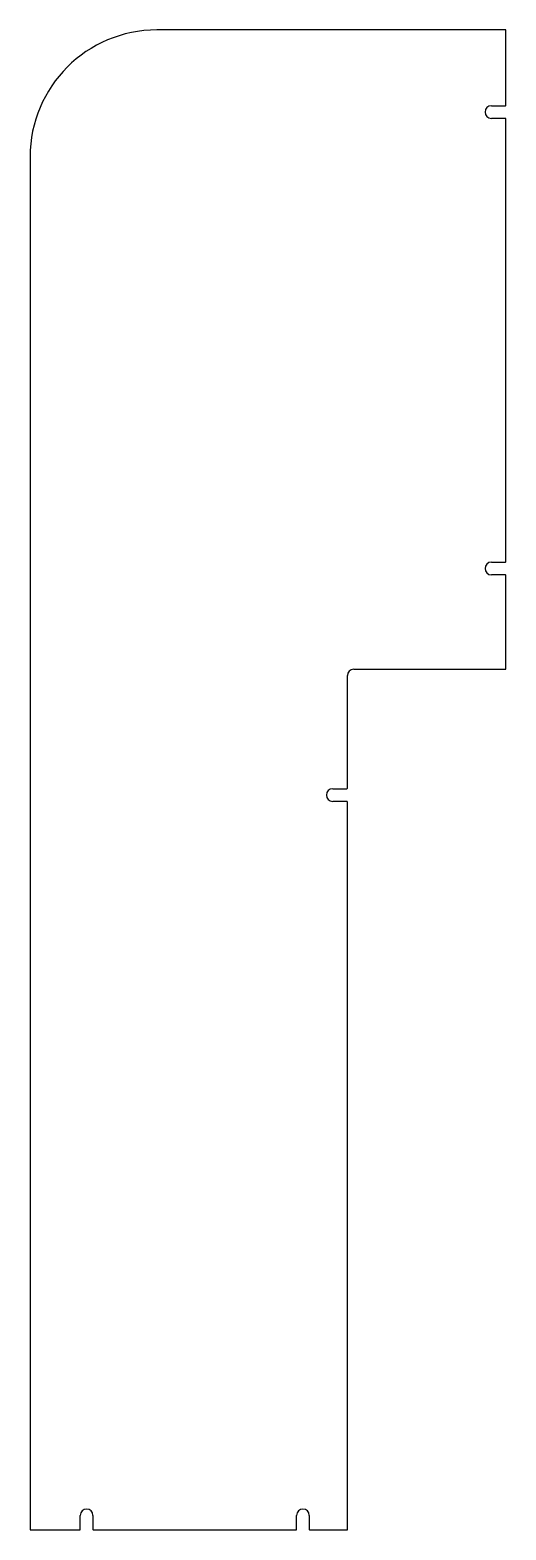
# Model space of a CAD drawing. Header units: inches. Extents: x 10121 to 10871, y 1175 to 3541.
import ezdxf

# ---------------------------------------------------------------- set-up
doc = ezdxf.new("R2010")
doc.units = ezdxf.units.IN
doc.layers.get('0').update_dxf_attribs({"lineweight": 25})

msp = doc.modelspace()

# ---------------------------------------------------------------- linework, layer by layer
for p, q in [((10871.5, 3540.9), (10321.5, 3540.9)), ((10871.5, 3422.5), (10871.5, 3540.9)), ((10848.5, 3421.5), (10870.5, 3421.5)), ((10870.5, 3401.5), (10848.5, 3401.5)), ((10871.5, 2702.5), (10871.5, 3400.5)), ((10121.5, 3340.9), (10121.5, 1174.9)), ((10848.5, 2701.5), (10870.5, 2701.5)), ((10870.5, 2681.5), (10848.5, 2681.5)), ((10871.5, 2532.5), (10871.5, 2680.5)), ((10631.5, 2532.5), (10871.5, 2532.5)), ((10621.5, 2345.1), (10621.5, 2522.5)), ((10598.5, 2344.1), (10620.5, 2344.1)), ((10620.5, 2324.1), (10598.5, 2324.1)), ((10621.5, 1174.9), (10621.5, 2323.1)), ((10200.6, 1175.9), (10200.6, 1197.9)), ((10220.6, 1197.9), (10220.6, 1175.9)), ((10541.6, 1175.9), (10541.6, 1197.9)), ((10561.6, 1197.9), (10561.6, 1175.9)), ((10121.5, 1174.9), (10199.6, 1174.9)), ((10221.6, 1174.9), (10540.6, 1174.9)), ((10562.6, 1174.9), (10621.5, 1174.9))]:
    msp.add_line(p, q)
for centre, radius, start, end in [((10321.5, 3340.9), 200, 90, 180), ((10848.5, 3411.5), 10, 90, 270), ((10870.5, 3422.5), 1, 270, 0), ((10870.5, 3400.5), 1, 0, 90), ((10848.5, 2691.5), 10, 90, 270), ((10870.5, 2702.5), 1, 270, 0), ((10870.5, 2680.5), 1, 0, 90), ((10631.5, 2522.5), 10, 90, 180), ((10598.5, 2334.1), 10, 90, 270), ((10620.5, 2345.1), 1, 270, 0), ((10620.5, 2323.1), 1, 0, 90), ((10210.6, 1197.9), 10, 0, 180), ((10551.6, 1197.9), 10, 0, 180), ((10199.6, 1175.9), 1, 270, 0), ((10221.6, 1175.9), 1, 180, 270), ((10540.6, 1175.9), 1, 270, 0), ((10562.6, 1175.9), 1, 180, 270)]:
    msp.add_arc(centre, radius, start, end)

doc.saveas('drawing.dxf')
